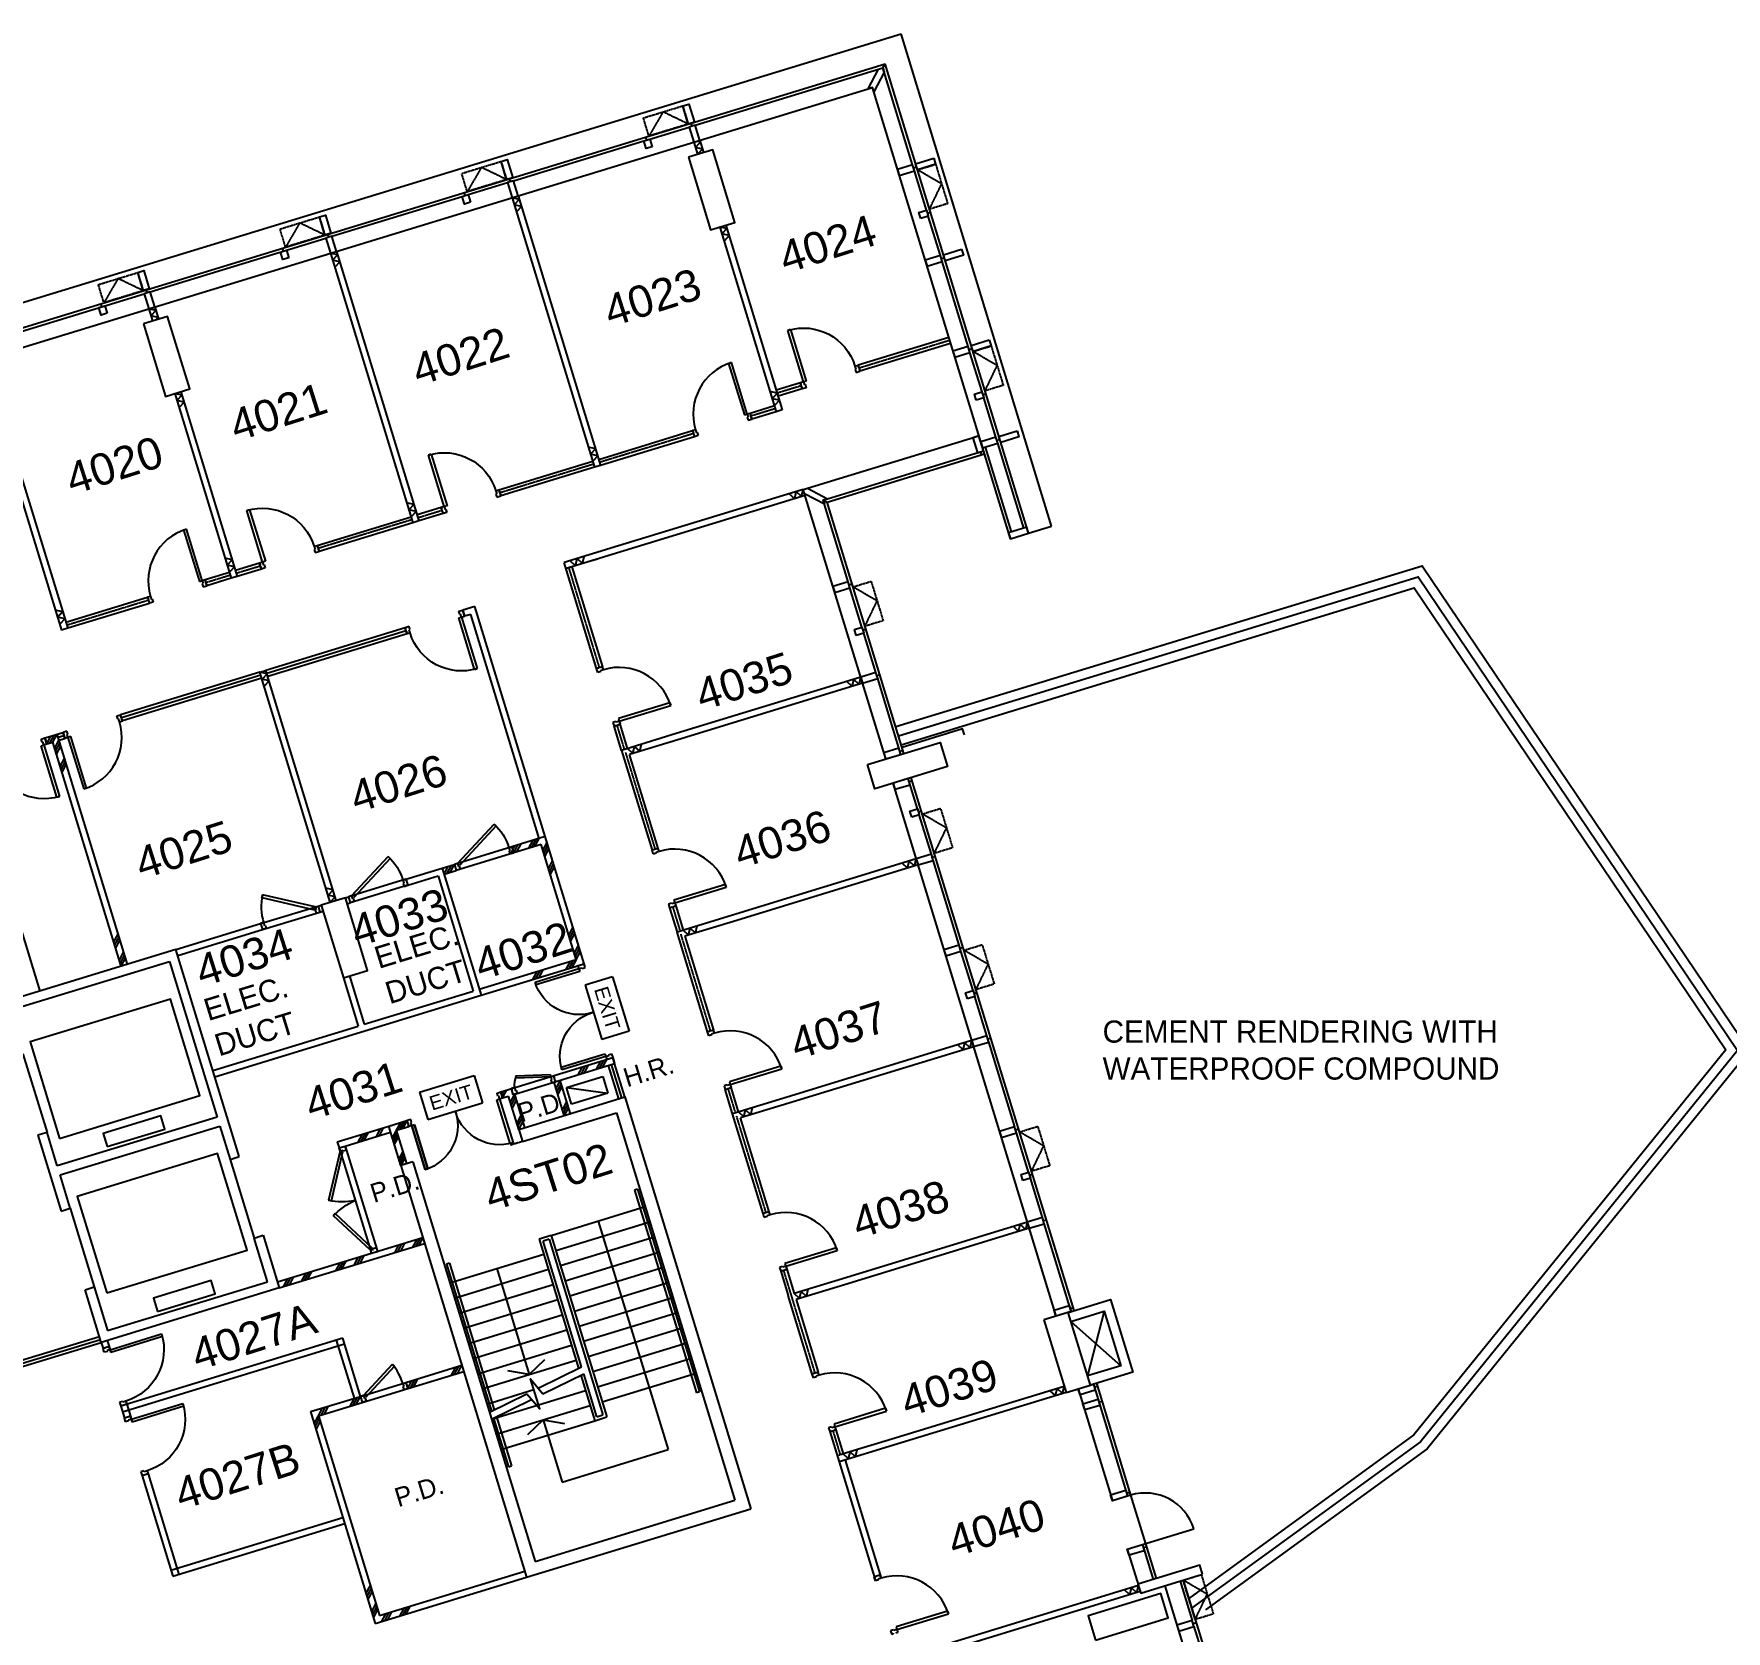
# Model space of a CAD drawing. Header units: millimetres. Extents: x 1797 to 100488, y 4337 to 89665.
# Drawn here: x 37983 to 64708, y 42379 to 67604 of the extents above; entities that cross this region are included whole.
import ezdxf
from ezdxf.enums import TextEntityAlignment as Align

# ---------------------------------------------------------------- set-up
doc = ezdxf.new("R2010")
doc.units = ezdxf.units.MM
for name, pattern in [('HIDDEN', [9.525, 6.35, -3.175]), ('HIDDEN2', [4.7625, 3.175, -1.5875]), ('HIDDENX2', [0.75, 0.5, -0.25])]:
    doc.linetypes.add(name, pattern=pattern)
for name, color, linetype in [('DLN041_3', 8, 'Continuous'), ('DLN041__', 8, 'Continuous'), ('DLN061__', 8, 'Continuous'), ('DLN210__', 8, 'Continuous'), ('DLN220__', 8, 'Continuous'), ('DLN228__', 8, 'Continuous'), ('DLN240__', 8, 'Continuous'), ('DLN280_2', 8, 'Continuous'), ('DLN280__', 8, 'Continuous'), ('DLN314__', 8, 'Continuous'), ('DLN325__', 8, 'Continuous'), ('DLN580__', 8, 'Continuous'), ('DLN583__', 8, 'Continuous'), ('DLN661__', 8, 'Continuous'), ('DLN740__', 8, 'Continuous'), ('FIN', 8, 'Continuous'), ('FITDOOR', 8, 'Continuous'), ('FURNITURE', 8, 'Continuous')]:
    doc.layers.add(name, color=color, linetype=linetype)
doc.styles.add('ROMANS', font='swissl.ttf')
doc.styles.add('SWIS721LT750', font='swissl.ttf')

# ---------------------------------------------------------------- blocks, each defined once
blk = doc.blocks.new('DR1CR2')
at = {"layer": 'FITDOOR'}
for p, q in [((-50, 0), (-50, -50)), ((-50, 0), (0, 0)), ((0, 0), (0, -25)), ((-62.5, -50), (-50, -50)), ((-62.5, -50), (-62.5, -100)), ((-62.5, -100), (0, -100)), ((-12, -25), (0, -25)), ((-12, -75), (0, -75)), ((0, -75), (0, -100))]:
    blk.add_line(p, q, dxfattribs=at)
blk = doc.blocks.new('DR1AD')
at = {"layer": 'FITDOOR'}
for p, q in [((-45, 1), (0, 1)), ((-45, 1), (-45, 0)), ((0, 0), (0, 1)), ((-45, 0), (0, 0))]:
    blk.add_line(p, q, dxfattribs=at)
blk = doc.blocks.new('DR1AM')
at = {"layer": 'FITDOOR'}
blk.add_arc((0, 0), 1, 90, 180, dxfattribs=at)
blk = doc.blocks.new('DR1CL2')
at = {"layer": 'FITDOOR'}
for p, q in [((50, 0), (0, 0)), ((0, 0), (0, -25)), ((50, 0), (50, -50)), ((12, -25), (0, -25)), ((0, -75), (0, -100)), ((12, -75), (0, -75)), ((62.5, -100), (0, -100)), ((62.5, -50), (50, -50)), ((62.5, -50), (62.5, -100))]:
    blk.add_line(p, q, dxfattribs=at)
blk = doc.blocks.new('FSEX-V01')
at = {"layer": 'DLN580__'}
for p, q in [((0, 300), (0, 0)), ((0, 300), (600, 300)), ((600, 300), (600, 0)), ((0, 0), (600, 0))]:
    blk.add_line(p, q, dxfattribs=at)
at = {"layer": 'DLN580__', "style": 'ROMANS'}
blk.add_text('EXIT', height=150, dxfattribs=at).set_placement((300, 150), align=Align.MIDDLE)
blk = doc.blocks.new('FSHR-V01')
at = {"layer": 'DLN580__'}
for p, q in [((0, 0), (600, -273)), ((0, 0), (600, 0)), ((0, -273), (0, 0)), ((600, 0), (600, -273)), ((600, -273), (0, -273))]:
    blk.add_line(p, q, dxfattribs=at)
blk = doc.blocks.new('DR1CD')
at = {"layer": 'FITDOOR'}
for p, q in [((0, 1), (45, 1)), ((0, 1), (0, 0)), ((45, 0), (45, 1)), ((0, 0), (45, 0))]:
    blk.add_line(p, q, dxfattribs=at)
blk = doc.blocks.new('DR2M')
at = {"layer": 'FITDOOR'}
for centre, start, end in [((0, 0), 0, 90), ((1, 0), 90, 180)]:
    blk.add_arc(centre, 0.5, start, end, dxfattribs=at)
blk = doc.blocks.new('WINDOW-OPEN')
at = {"layer": 'DLN314__', "linetype": 'HIDDEN2', "ltscale": 0.05}
blk.add_lwpolyline([(650, 0), (0, 0), (0, 300), (650, 300)], close=True, dxfattribs=at)
blk.add_lwpolyline([(650, 0), (325, 300), (0, 0)], dxfattribs=at)
blk = doc.blocks.new('314')
at = {"layer": 'DLN314__'}
blk.add_line((600, -250), (600, -300), dxfattribs=at)
for points in [[(650, 0), (550, 0), (550, -250), (650, -250)], [(650, -600), (550, -600), (550, -300), (650, -300)]]:
    blk.add_lwpolyline(points, close=True, dxfattribs=at)
blk = doc.blocks.new('314-1')
at = {"layer": 'DLN314__'}
blk.add_line((-250, -250), (-300, -300), dxfattribs=at)
blk.add_lwpolyline([(71, 0), (0, 0), (0, 71), (-250, -179), (-250, -250), (-179, -250)], close=True, dxfattribs=at)
blk = doc.blocks.new('210')
at = {"layer": 'DLN314__'}
blk.add_line((1350, -250), (1350, -300), dxfattribs=at)
blk.add_lwpolyline([(1300, -125), (1400, -125), (1400, -250), (1300, -250)], close=True, dxfattribs=at)
blk = doc.blocks.new('dgghh')
at = {"layer": 'DLN314__'}
blk.add_line((1292, -1925), (1292, -1975), dxfattribs=at)
blk.add_lwpolyline([(1342, -1675), (1242, -1675), (1242, -1925), (1342, -1925)], close=True, dxfattribs=at)
blk = doc.blocks.new('dh')
at = {"layer": 'DLN314__'}
blk.add_line((38450, 50), (38450, 0), dxfattribs=at)
blk.add_lwpolyline([(38500, 50), (38500, 300), (38400, 300), (38400, 50)], close=True, dxfattribs=at)

msp = doc.modelspace()

# ---------------------------------------------------------------- linework, layer by layer
at = {"layer": 'DLN061__'}
for p, q in [((48508, 65896), (48430, 65811)), ((48542, 65785), (48430, 65811)), ((48508, 65896), (48456, 65908)), ((48542, 65785), (48463, 65701)), ((45649, 64989), (45536, 65015)), ((45649, 64989), (45570, 64904)), ((45682, 64878), (45570, 64904)), ((45682, 64878), (45604, 64794)), ((48927, 64527), (48814, 64553)), ((48927, 64527), (48848, 64443)), ((48961, 64417), (48848, 64443)), ((48961, 64417), (48882, 64332)), ((42780, 64112), (42667, 64138)), ((42780, 64112), (42701, 64027)), ((42813, 64001), (42701, 64027)), ((42813, 64001), (42735, 63917)), ((39911, 63235), (39798, 63261)), ((39911, 63235), (39832, 63150)), ((39944, 63124), (39832, 63150)), ((39944, 63124), (39908, 63085)), ((40320, 61896), (40208, 61922)), ((40320, 61896), (40241, 61811)), ((40354, 61785), (40241, 61811)), ((40354, 61785), (40275, 61701)), ((49722, 61927), (49609, 61953)), ((49722, 61927), (49643, 61842)), ((49756, 61816), (49643, 61842)), ((49756, 61816), (49677, 61732)), ((46853, 61050), (46740, 61076)), ((46853, 61050), (46774, 60965)), ((46887, 60939), (46774, 60965)), ((46887, 60939), (46808, 60855)), ((50108, 60295), (50134, 60408)), ((43984, 60173), (43871, 60199)), ((43984, 60173), (43905, 60088)), ((49998, 60262), (49913, 60340)), ((49998, 60262), (50023, 60374)), ((50108, 60295), (50023, 60374)), ((44018, 60062), (43905, 60088)), ((44018, 60062), (43939, 59978)), ((46647, 59237), (46673, 59350)), ((41115, 59296), (41003, 59322)), ((41115, 59296), (41036, 59211)), ((41149, 59185), (41036, 59211)), ((41149, 59185), (41070, 59101)), ((46537, 59203), (46452, 59282)), ((46537, 59203), (46563, 59316)), ((46647, 59237), (46563, 59316)), ((38437, 58477), (38325, 58503)), ((38437, 58477), (38359, 58392)), ((38471, 58366), (38359, 58392)), ((38471, 58366), (38392, 58282)), ((41665, 57497), (41552, 57523)), ((41665, 57497), (41586, 57412)), ((41699, 57386), (41586, 57412)), ((41699, 57386), (41620, 57302)), ((50904, 57297), (50819, 57376)), ((50904, 57297), (50930, 57410)), ((51014, 57331), (50930, 57410)), ((51014, 57331), (51040, 57443)), ((38187, 56389), (38253, 56514)), ((38235, 56404), (38301, 56529)), ((38282, 56418), (38349, 56543)), ((38312, 56323), (38378, 56448)), ((38326, 56275), (38393, 56400)), ((38341, 56227), (38407, 56352)), ((38399, 56036), (38466, 56161)), ((47443, 56239), (47358, 56318)), ((47443, 56239), (47469, 56351)), ((47553, 56273), (47469, 56351)), ((47553, 56273), (47579, 56385)), ((38414, 55988), (38480, 56113)), ((38429, 55940), (38495, 56065)), ((45562, 54670), (45628, 54795)), ((45609, 54685), (45676, 54810)), ((45801, 54743), (45867, 54868)), ((45848, 54758), (45915, 54883)), ((45896, 54773), (45963, 54897)), ((46021, 54706), (46088, 54831)), ((45514, 54656), (45580, 54781)), ((46036, 54658), (46102, 54783)), ((46050, 54611), (46117, 54735)), ((46109, 54419), (46175, 54544)), ((51781, 54428), (51807, 54541)), ((51891, 54462), (51807, 54541)), ((51891, 54462), (51917, 54574)), ((44462, 54334), (44528, 54459)), ((44510, 54349), (44576, 54474)), ((44557, 54363), (44624, 54488)), ((46124, 54372), (46190, 54496)), ((46138, 54324), (46205, 54449)), ((51781, 54428), (51697, 54507)), ((42708, 54084), (42596, 54110)), ((42708, 54084), (42630, 53999)), ((42742, 53973), (42630, 53999)), ((42742, 53973), (42663, 53889)), ((46430, 53367), (46497, 53492)), ((48320, 53370), (48346, 53482)), ((48430, 53404), (48346, 53482)), ((48430, 53404), (48456, 53516)), ((39247, 53263), (39314, 53388)), ((39262, 53215), (39328, 53340)), ((39276, 53167), (39343, 53292)), ((46445, 53320), (46512, 53444)), ((46460, 53272), (46526, 53397)), ((46518, 53081), (46585, 53205)), ((48320, 53370), (48236, 53449)), ((39335, 52976), (39401, 53101)), ((39350, 52928), (39416, 53053)), ((39364, 52880), (39431, 53005)), ((46452, 52956), (46385, 52831)), ((46500, 52970), (46433, 52845)), ((46547, 52985), (46481, 52860)), ((46533, 53033), (46599, 53158)), ((46547, 52985), (46614, 53110)), ((45926, 52795), (45859, 52670)), ((45974, 52809), (45907, 52685)), ((46021, 52824), (45955, 52699)), ((52658, 51559), (52574, 51638)), ((52658, 51559), (52684, 51672)), ((52769, 51593), (52684, 51672)), ((52769, 51593), (52794, 51705)), ((46677, 51194), (46743, 51319)), ((46868, 51253), (46934, 51378)), ((46916, 51267), (46982, 51392)), ((46963, 51282), (47030, 51407)), ((46294, 51077), (46228, 50953)), ((46581, 51165), (46647, 51290)), ((46629, 51180), (46695, 51305)), ((45371, 50848), (45404, 50910)), ((45386, 50800), (45452, 50925)), ((45510, 50733), (45577, 50858)), ((45525, 50685), (45591, 50810)), ((46309, 51030), (46242, 50905)), ((46323, 50982), (46257, 50857)), ((45540, 50638), (45606, 50763)), ((45613, 50399), (45679, 50523)), ((46396, 50743), (46330, 50618)), ((46411, 50695), (46345, 50570)), ((46426, 50647), (46359, 50522)), ((49197, 50501), (49113, 50580)), ((49197, 50501), (49223, 50614)), ((49308, 50535), (49223, 50614)), ((49308, 50535), (49334, 50647)), ((43453, 50314), (43387, 50189)), ((43501, 50328), (43435, 50203)), ((43778, 50413), (43646, 50163)), ((43646, 50163), (43712, 50288)), ((43712, 50288), (43778, 50413)), ((43760, 50303), (43826, 50428)), ((43826, 50428), (43760, 50303)), ((43808, 50317), (43874, 50442)), ((43874, 50442), (43808, 50317)), ((45627, 50351), (45694, 50476)), ((45642, 50303), (45708, 50428)), ((43166, 50226), (43100, 50101)), ((43214, 50240), (43148, 50116)), ((43660, 50115), (43727, 50240)), ((43727, 50240), (43660, 50115)), ((43675, 50068), (43741, 50192)), ((43741, 50192), (43675, 50068)), ((43748, 49828), (43814, 49953)), ((43814, 49953), (43748, 49828)), ((43763, 49781), (43829, 49906)), ((43829, 49906), (43763, 49781)), ((43777, 49733), (43844, 49858)), ((43844, 49858), (43777, 49733)), ((53535, 48690), (53451, 48769)), ((53535, 48690), (53561, 48803)), ((53646, 48724), (53561, 48803)), ((53646, 48724), (53672, 48837)), ((43743, 48478), (43676, 48353)), ((43790, 48493), (43724, 48368)), ((43838, 48507), (43772, 48382)), ((44029, 48566), (43963, 48441)), ((44077, 48580), (44011, 48455)), ((44125, 48595), (44059, 48470)), ((42813, 48194), (42747, 48069)), ((42861, 48208), (42795, 48084)), ((42909, 48223), (42843, 48098)), ((43100, 48282), (43034, 48157)), ((43148, 48296), (43082, 48171)), ((43196, 48311), (43129, 48186)), ((41985, 47940), (41918, 47816)), ((42033, 47955), (41966, 47830)), ((42080, 47970), (42014, 47845)), ((42272, 48028), (42205, 47903)), ((42319, 48043), (42253, 47918)), ((42367, 48057), (42301, 47933)), ((50074, 47632), (49990, 47711)), ((50074, 47632), (50100, 47745)), ((50185, 47666), (50100, 47745)), ((50185, 47666), (50211, 47778)), ((44580, 46423), (44646, 46548)), ((44628, 46438), (44694, 46562)), ((44676, 46452), (44742, 46577)), ((43887, 46211), (43953, 46336)), ((43934, 46226), (44001, 46350)), ((43982, 46240), (44049, 46365)), ((54229, 46131), (54255, 46244)), ((42978, 45933), (43045, 46058)), ((43026, 45948), (43092, 46073)), ((43074, 45962), (43140, 46087)), ((54119, 46098), (54034, 46176)), ((54119, 46098), (54145, 46210)), ((54229, 46131), (54145, 46210)), ((42410, 45655), (42476, 45780)), ((42424, 45607), (42491, 45732)), ((42476, 45780), (42543, 45905)), ((42524, 45794), (42590, 45919)), ((42572, 45809), (42638, 45934)), ((42439, 45559), (42505, 45684)), ((50849, 45098), (50765, 45177)), ((50849, 45098), (50875, 45210)), ((50959, 45132), (50875, 45210)), ((50959, 45132), (50985, 45244)), ((43295, 43102), (43228, 42977)), ((43309, 43054), (43243, 42929)), ((55289, 42952), (55205, 43031)), ((55289, 42952), (55315, 43065)), ((55400, 42986), (55315, 43065)), ((55400, 42986), (55426, 43099)), ((43324, 43006), (43258, 42882)), ((43382, 42815), (43316, 42690)), ((43397, 42767), (43331, 42642)), ((43919, 42770), (43853, 42645)), ((43412, 42720), (43345, 42595)), ((43537, 42653), (43470, 42528)), ((43584, 42668), (43518, 42543)), ((43632, 42682), (43566, 42558)), ((43823, 42741), (43757, 42616)), ((43871, 42755), (43805, 42631))]:
    msp.add_line(p, q, dxfattribs=at)
at = {"layer": 'DLN210__'}
for p, q in [((36367, 62923), (51678, 67604)), ((54055, 59829), (51678, 67604)), ((36842, 62670), (51425, 67129)), ((53691, 59718), (51425, 67129)), ((48427, 66160), (51392, 67067)), ((51860, 65537), (51392, 67067)), ((37216, 62471), (51226, 66754)), ((53404, 59630), (51226, 66754)), ((47710, 65941), (48332, 66131)), ((45559, 65283), (47615, 65912)), ((44841, 65064), (45463, 65254)), ((52079, 64819), (51889, 65441)), ((42690, 64406), (44746, 65035)), ((52298, 64102), (52108, 64724)), ((39821, 63529), (42594, 64377)), ((52737, 62668), (52328, 64006)), ((36904, 62637), (39725, 63500)), ((52956, 61950), (52766, 62572)), ((53176, 61233), (52985, 61855)), ((50134, 60408), (52907, 61256)), ((50446, 60242), (52980, 61017)), ((50509, 60209), (52995, 60969)), ((53423, 59740), (53013, 61079)), ((53614, 59799), (53205, 61138)), ((51435, 56152), (50134, 60408)), ((50841, 58951), (50446, 60242)), ((51722, 56240), (50509, 60209)), ((53404, 59630), (53691, 59718)), ((53691, 59718), (54055, 59829)), ((51060, 58234), (50870, 58855)), ((51279, 57516), (51089, 58138)), ((51674, 56225), (51309, 57421)), ((54412, 47442), (51839, 55857)), ((54125, 47354), (51552, 55770)), ((51937, 55365), (51791, 55843)), ((52156, 54647), (51966, 55269)), ((52595, 53213), (52186, 54552)), ((52814, 52496), (52624, 53117)), ((53034, 51779), (52844, 52400)), ((53472, 50344), (53063, 51683)), ((53691, 49627), (53501, 50248)), ((53911, 48910), (53721, 49531)), ((54364, 47427), (53940, 48814)), ((54715, 46280), (55256, 44511)), ((54763, 46294), (55303, 44525)), ((54476, 46207), (55017, 44438)), ((54909, 45816), (54909, 45816)), ((55303, 44525), (55017, 44438)), ((55303, 44525), (55537, 43760)), ((55250, 43672), (56302, 43994)), ((55250, 43672), (55426, 43099)), ((55489, 43746), (55658, 43196)), ((55537, 43760), (55705, 43210)), ((55845, 43096), (56240, 41805)), ((56084, 43169), (56274, 42548)), ((56132, 43184), (56526, 41893)), ((56303, 42452), (56479, 41878))]:
    msp.add_line(p, q, dxfattribs=at)
for points in [[(51636, 56519), (59844, 59029), (64888, 51551), (59882, 45368), (56267, 42742)], [(51680, 56376), (59782, 58853), (64702, 51559), (59778, 45478), (56221, 42893)], [(52678, 56532), (52649, 56628), (51693, 56336)]]:
    msp.add_lwpolyline(points, dxfattribs=at)
msp.add_arc((55537, 43760), 800, 17, 107, dxfattribs=at)
at = {"layer": 'DLN220__'}
for p, q in [((41552, 57523), (41648, 57552)), ((42663, 53889), (41552, 57523)), ((42759, 53918), (41648, 57552)), ((38158, 56485), (38253, 56514)), ((38158, 56485), (38187, 56389)), ((38187, 56389), (38158, 56485)), ((38187, 56389), (38282, 56418)), ((38253, 56514), (38349, 56543)), ((39364, 52880), (38282, 56418)), ((39460, 52909), (38349, 56543)), ((46058, 54927), (45532, 54766)), ((45992, 54802), (45562, 54670)), ((46547, 52985), (45992, 54802)), ((46672, 52918), (46058, 54927)), ((45532, 54766), (44624, 54488)), ((45562, 54670), (44653, 54393)), ((45532, 54766), (45562, 54670)), ((43859, 54254), (42950, 53977)), ((43859, 54254), (44433, 54430)), ((43859, 54254), (43888, 54159)), ((43888, 54159), (44366, 54305)), ((44366, 54305), (44922, 52488)), ((44433, 54430), (45047, 52421)), ((44462, 54334), (44653, 54393)), ((44624, 54488), (44653, 54393)), ((44624, 54488), (44653, 54393)), ((43888, 54159), (42980, 53881)), ((41564, 53553), (42472, 53830)), ((41593, 53457), (42501, 53735)), ((42472, 53830), (42520, 53845)), ((42472, 53830), (42501, 53735)), ((42472, 53830), (42501, 53735)), ((42501, 53735), (42549, 53749)), ((42950, 53977), (42980, 53881)), ((42950, 53977), (42980, 53881)), ((40225, 53143), (41564, 53553)), ((40254, 53048), (41593, 53457)), ((41564, 53553), (41593, 53457)), ((45017, 52517), (46547, 52985)), ((45047, 52421), (46672, 52918)), ((46577, 52889), (46672, 52918)), ((42871, 52697), (43105, 51932)), ((42966, 52727), (43200, 51962)), ((40839, 51135), (45047, 52421)), ((43200, 51962), (44922, 52488)), ((40810, 51231), (43105, 51932)), ((45548, 50954), (47125, 51436)), ((45577, 50858), (47155, 51341)), ((47006, 51400), (47125, 51436)), ((47268, 50800), (47107, 51326)), ((47155, 51341), (47125, 51436)), ((47125, 51436), (47155, 51341)), ((47316, 50815), (47155, 51341)), ((46222, 51056), (46193, 51151)), ((46359, 50522), (46198, 51048)), ((46455, 50551), (46294, 51077)), ((47220, 50785), (47059, 51311)), ((45356, 50895), (45548, 50954)), ((45386, 50800), (45356, 50895)), ((45386, 50800), (45481, 50829)), ((45642, 50303), (45481, 50829)), ((45571, 50961), (45524, 50947)), ((45553, 50851), (45524, 50947)), ((45553, 50851), (45601, 50865)), ((45738, 50332), (45577, 50858)), ((42774, 50106), (43640, 50371)), ((42774, 50106), (43640, 50371)), ((42899, 50040), (43616, 50259)), ((43262, 50255), (43196, 50130)), ((43587, 50354), (43874, 50442)), ((43587, 50354), (43874, 50442)), ((43777, 49733), (43587, 50354)), ((43777, 49733), (43587, 50354)), ((43712, 50288), (43903, 50347)), ((43712, 50288), (43903, 50347)), ((43873, 49762), (43712, 50288)), ((43873, 49762), (43712, 50288)), ((43874, 50442), (43903, 50347)), ((43874, 50442), (43903, 50347)), ((42774, 50106), (42804, 50010)), ((42804, 50010), (42899, 50040)), ((42804, 50010), (42899, 50040)), ((42804, 50010), (43302, 48380)), ((42899, 50040), (43397, 48410)), ((41830, 47893), (44125, 48595)), ((41859, 47798), (44154, 48499)), ((43312, 48346), (43408, 48376)), ((43312, 48346), (43408, 48376)), ((54886, 47430), (54623, 46409)), ((54360, 47269), (55149, 46569)), ((37479, 46563), (39018, 47034)), ((37493, 46515), (39033, 46986)), ((37508, 46467), (39048, 46938)), ((43857, 46307), (44742, 46577)), ((43140, 46087), (43857, 46307)), ((43857, 46307), (43887, 46211)), ((43857, 46307), (43887, 46211)), ((43887, 46211), (44771, 46481)), ((42351, 45846), (43140, 46087)), ((42476, 45780), (43169, 45992)), ((43140, 46087), (43169, 45992)), ((43169, 45992), (43887, 46211)), ((42351, 45846), (43375, 42499)), ((42476, 45780), (43441, 42624))]:
    msp.add_line(p, q, dxfattribs=at)
for points in [[(44433, 54430), (44624, 54488)], [(42903, 53962), (42950, 53977)], [(42932, 53866), (42980, 53881)], [(54316, 47413), (54985, 47617), (55336, 46470), (54667, 46265)], [(54360, 47269), (54886, 47430), (55149, 46569), (54623, 46409)]]:
    msp.add_lwpolyline(points, dxfattribs=at)
at = {"layer": 'DLN228__'}
for p, q in [((48405, 65892), (48463, 65701)), ((48501, 65921), (48559, 65730)), ((45536, 65015), (46837, 60759)), ((45632, 65044), (46933, 60789)), ((48814, 64553), (49706, 61636)), ((48910, 64582), (49802, 61666)), ((42763, 64167), (44064, 59911)), ((42667, 64138), (43968, 59882)), ((39798, 63261), (39857, 63069)), ((39894, 63290), (39952, 63099)), ((52432, 62810), (50998, 62371)), ((52461, 62714), (51027, 62276)), ((50998, 62371), (51027, 62276)), ((50089, 62093), (49707, 61976)), ((50118, 61998), (50089, 62093)), ((40208, 61922), (41099, 59005)), ((40303, 61951), (41195, 59034)), ((50118, 61998), (49736, 61881)), ((49294, 61615), (49677, 61732)), ((49323, 61519), (49294, 61615)), ((49706, 61636), (49323, 61519)), ((49802, 61666), (49706, 61636)), ((46903, 60884), (48386, 61337)), ((48415, 61242), (46933, 60789)), ((48386, 61337), (48415, 61242)), ((37530, 61103), (38422, 58186)), ((37626, 61132), (38517, 58216)), ((45326, 60402), (46808, 60855)), ((46837, 60759), (45355, 60306)), ((46933, 60789), (46837, 60759)), ((45326, 60402), (45355, 60306)), ((50134, 60408), (47217, 59516)), ((50163, 60312), (46481, 59187)), ((42457, 59525), (43939, 59978)), ((43968, 59882), (42486, 59429)), ((44064, 59911), (43968, 59882)), ((44417, 60124), (44035, 60007)), ((44446, 60028), (44064, 59911)), ((44446, 60028), (44417, 60124)), ((42457, 59525), (42486, 59429)), ((47217, 59516), (46356, 59253)), ((40688, 58984), (41070, 59101)), ((41548, 59247), (41166, 59130)), ((41577, 59151), (41195, 59034)), ((41577, 59151), (41548, 59247)), ((46868, 57579), (46356, 59253)), ((46481, 59187), (46964, 57609)), ((46884, 59310), (46797, 59283)), ((40717, 58888), (40688, 58984)), ((41099, 59005), (40717, 58888)), ((41195, 59034), (41099, 59005)), ((38488, 58311), (39779, 58706)), ((39808, 58610), (38517, 58216)), ((39779, 58706), (39808, 58610)), ((44947, 58561), (44756, 58502)), ((46058, 54927), (44947, 58561)), ((44756, 58502), (44785, 58407)), ((44785, 58407), (44756, 58502)), ((44881, 58436), (44785, 58407)), ((45963, 54897), (44881, 58436)), ((38517, 58216), (38422, 58186)), ((43848, 58224), (41648, 57552)), ((43862, 58177), (41663, 57504)), ((43877, 58129), (41677, 57456)), ((43877, 58129), (43848, 58224)), ((43877, 58129), (43848, 58224)), ((41552, 57523), (39353, 56850)), ((41567, 57475), (39368, 56803)), ((46964, 57609), (46868, 57579)), ((41582, 57427), (39382, 56755)), ((51040, 57443), (48124, 56552)), ((51069, 57348), (48153, 56456)), ((39382, 56755), (39353, 56850)), ((39382, 56755), (39353, 56850)), ((47146, 56671), (47242, 56700)), ((47263, 56288), (47146, 56671)), ((47358, 56318), (47242, 56700)), ((38349, 56543), (38444, 56573)), ((38363, 56496), (38459, 56525)), ((38378, 56448), (38474, 56477)), ((38444, 56573), (38474, 56477)), ((38474, 56477), (38444, 56573)), ((48124, 56552), (47263, 56288)), ((48153, 56456), (47388, 56222)), ((47263, 56288), (47745, 54710)), ((47841, 54740), (47388, 56222)), ((47841, 54740), (47745, 54710)), ((51917, 54574), (49001, 53683)), ((51947, 54479), (49030, 53587)), ((48023, 53802), (48119, 53831)), ((48023, 53802), (48140, 53419)), ((48119, 53831), (48236, 53449)), ((49001, 53683), (48140, 53419)), ((49030, 53587), (48265, 53353)), ((48622, 51842), (48140, 53419)), ((48265, 53353), (48718, 51871)), ((40225, 53143), (37413, 52284)), ((37601, 52184), (40125, 52956)), ((40125, 52956), (40877, 50498)), ((41225, 49873), (40225, 53143)), ((48718, 51871), (48622, 51842)), ((52842, 51720), (49878, 50814)), ((52872, 51624), (49907, 50718)), ((37811, 51496), (38191, 50252)), ((48900, 50933), (48996, 50962)), ((49017, 50551), (48900, 50933)), ((49113, 50580), (48996, 50962)), ((49878, 50814), (49017, 50551)), ((49499, 48973), (49017, 50551)), ((49907, 50718), (49142, 50484)), ((38191, 50252), (38048, 50209)), ((38352, 49726), (38191, 50252)), ((40877, 50498), (38352, 49726)), ((38396, 49583), (40921, 50355)), ((40921, 50355), (41081, 49829)), ((49595, 49002), (49142, 50484)), ((38048, 50209), (38413, 49013)), ((41081, 49829), (41225, 49873)), ((41081, 49829), (41461, 48586)), ((38557, 49057), (38396, 49583)), ((38413, 49013), (38557, 49057)), ((38557, 49057), (38937, 47814)), ((49595, 49002), (49499, 48973)), ((53672, 48837), (50755, 47945)), ((53701, 48741), (50784, 47849)), ((41461, 48586), (41605, 48630)), ((41672, 47897), (41461, 48586)), ((41605, 48630), (41859, 47798)), ((39147, 47125), (41672, 47897)), ((49777, 48064), (49873, 48093)), ((49777, 48064), (49894, 47682)), ((49873, 48093), (49990, 47711)), ((50755, 47945), (49990, 47711)), ((50784, 47849), (50019, 47615)), ((38793, 47770), (38937, 47814)), ((39048, 46938), (38793, 47770)), ((38937, 47814), (39147, 47125)), ((41859, 47798), (39048, 46938)), ((50274, 46438), (49894, 47682)), ((50019, 47615), (50370, 46468)), ((39173, 46872), (39077, 46842)), ((39173, 46872), (39200, 46781)), ((42860, 47005), (39355, 45934)), ((42889, 46910), (39384, 45838)), ((43045, 46058), (42764, 46976)), ((43140, 46087), (42860, 47005)), ((50370, 46468), (50274, 46438)), ((54255, 46244), (51530, 45411)), ((54284, 46148), (51559, 45315)), ((39450, 45963), (39355, 45934)), ((39509, 45772), (39413, 45743)), ((39509, 45772), (39537, 45681)), ((50552, 45530), (50648, 45559)), ((50552, 45530), (50648, 45559)), ((50552, 45530), (50698, 45052)), ((50648, 45559), (50765, 45177)), ((51559, 45315), (50698, 45052)), ((51530, 45411), (50765, 45177)), ((39787, 44863), (39691, 44834)), ((43441, 42624), (45736, 43326)), ((43375, 42499), (45765, 43230)), ((51349, 43264), (51254, 43235)), ((55426, 43099), (51648, 41944)), ((55455, 43003), (51678, 41848))]:
    msp.add_line(p, q, dxfattribs=at)
at = {"layer": 'DLN228__', "linetype": 'HIDDEN', "ltscale": 0.01}
for p, q in [((52447, 62762), (51012, 62323)), ((50104, 62046), (49721, 61929)), ((49691, 61684), (49309, 61567)), ((48400, 61290), (46918, 60836)), ((46822, 60807), (45340, 60354)), ((43954, 59930), (42471, 59477)), ((44432, 60076), (44049, 59959)), ((41563, 59199), (41180, 59082)), ((46481, 59187), (46386, 59157)), ((46916, 57594), (46434, 59172)), ((41085, 59053), (40702, 58936)), ((39794, 58658), (38503, 58263)), ((47311, 56303), (47194, 56686)), ((47325, 56255), (47793, 54725)), ((48071, 53817), (48188, 53434)), ((48670, 51856), (48202, 53386)), ((49065, 50565), (48948, 50948)), ((49547, 48987), (49080, 50517)), ((50322, 46453), (49825, 48079)), ((50600, 45545), (50717, 45162)), ((50765, 45177), (50669, 45147))]:
    msp.add_line(p, q, dxfattribs=at)
at = {"layer": 'DLN228__'}
for points in [[(39048, 46938), (39077, 46842)], [(39143, 46967), (39173, 46872)], [(39355, 45934), (39413, 45743)], [(39450, 45963), (39509, 45772)], [(39691, 44834), (40176, 43247)], [(39787, 44863), (40272, 43276)], [(40147, 43342), (42863, 44173)], [(40176, 43247), (42892, 44077)]]:
    msp.add_lwpolyline(points, dxfattribs=at)
at = {"layer": 'DLN240__', "linetype": 'HIDDENX2'}
msp.add_line((45700, 50112), (45509, 50053), dxfattribs=at)
at = {"layer": 'DLN240__'}
for p, q in [((47515, 49359), (47467, 49345)), ((47467, 49345), (48446, 46141)), ((47515, 49359), (48494, 46156)), ((46154, 48629), (47636, 49083)), ((46227, 48390), (47709, 48844)), ((46895, 48856), (47998, 45246)), ((46154, 48629), (45962, 48571)), ((45962, 48571), (46586, 46530)), ((46120, 48567), (46025, 48538)), ((46632, 46553), (46025, 48538)), ((46120, 48567), (46968, 45794)), ((46154, 48629), (47031, 45761)), ((46300, 48151), (47782, 48604)), ((44547, 48190), (44499, 48176)), ((44499, 48176), (45209, 45854)), ((44547, 48190), (45254, 45876)), ((44553, 47879), (46035, 48332)), ((45294, 48105), (45806, 46432)), ((46373, 47912), (47855, 48365)), ((46446, 47673), (47928, 48126)), ((44626, 47640), (46109, 48093)), ((44699, 47401), (46182, 47854)), ((46519, 47434), (48001, 47887)), ((44772, 47161), (46255, 47615)), ((46592, 47195), (48074, 47648)), ((44846, 46922), (46328, 47376)), ((46665, 46956), (48148, 47409)), ((44919, 46683), (46401, 47137)), ((46738, 46717), (48221, 47170)), ((44992, 46444), (46474, 46897)), ((46811, 46478), (48294, 46931)), ((45065, 46205), (46547, 46658)), ((45806, 46432), (46053, 46667)), ((45947, 46216), (46632, 46553)), ((46885, 46239), (48367, 46692)), ((45806, 46432), (45470, 46488)), ((46022, 46125), (46666, 46442)), ((46620, 46419), (46840, 45702)), ((46873, 45764), (46666, 46442)), ((46958, 46000), (48440, 46453)), ((45138, 45966), (45879, 46193)), ((45177, 45838), (45766, 46127)), ((45211, 45727), (46693, 46180)), ((45211, 45727), (45843, 46038)), ((48494, 46156), (48446, 46141)), ((45243, 45743), (45478, 44972)), ((45284, 45488), (46766, 45941)), ((45288, 45765), (45526, 44987)), ((45357, 45249), (46840, 45702)), ((46025, 45715), (45778, 45480)), ((46025, 45715), (46325, 44734)), ((46025, 45715), (46362, 45658)), ((46840, 45702), (47031, 45761)), ((46873, 45764), (46968, 45794)), ((46325, 44734), (47998, 45246)), ((45478, 44972), (45526, 44987))]:
    msp.add_line(p, q, dxfattribs=at)
msp.add_lwpolyline([(45766, 46127), (45972, 45888), (45827, 46363), (46022, 46125)], dxfattribs=at)
at = {"layer": 'DLN280_2'}
msp.add_line((43968, 49791), (43777, 49733), dxfattribs=at)
at = {"layer": 'DLN280__'}
for p, q in [((45642, 50303), (47316, 50815)), ((47316, 50815), (49304, 44312)), ((45700, 50112), (47183, 50565)), ((47183, 50565), (49054, 44445)), ((45642, 50303), (45700, 50112)), ((43968, 49791), (43777, 49733)), ((43777, 49733), (45765, 43230)), ((43968, 49791), (45898, 43480)), ((45898, 43480), (49054, 44445)), ((45765, 43230), (49304, 44312))]:
    msp.add_line(p, q, dxfattribs=at)
for points in [[(48320, 65657), (48671, 64509), (49053, 64626), (48703, 65774)], [(39713, 63025), (40064, 61878), (40447, 61995), (40096, 63142)], [(51148, 56065), (52296, 56415), (52413, 56033), (51265, 55682)], [(42520, 53845), (42871, 52697), (43253, 52814), (42903, 53962)], [(53934, 47296), (54284, 46148), (54667, 46265), (54316, 47413)], [(54748, 42238), (55895, 42589), (55779, 42971), (54631, 42620)]]:
    msp.add_lwpolyline(points, close=True, dxfattribs=at)
at = {"layer": 'DLN314__'}
msp.add_line((50446, 60242), (50509, 60209), dxfattribs=at)
for points in [[(50155, 60340), (50134, 60408), (50202, 60428), (50514, 60263), (50446, 60242), (50467, 60174)], [(53375, 59726), (53404, 59630), (53691, 59718), (53662, 59813)], [(56439, 43278), (56396, 43422), (55419, 43123), (55462, 42979)]]:
    msp.add_lwpolyline(points, close=True, dxfattribs=at)
at = {"layer": 'DLN325__'}
for centre, start, end in [((42424, 53816), 167, 197), ((42997, 46043), 16.9997, 40.2434)]:
    msp.add_arc(centre, 850, start, end, dxfattribs=at)
at = {"layer": 'DLN325__', "extrusion": (0, 0, -1)}
for centre, major_axis, ratio, start_param, end_param in [((44672, 54503), (601, 601), 1, -0.034907, 0.488692), ((42998, 53991), (601, 601), 1, -0.034907, 0.488692), ((43391, 48430), (916, 527), 0.778095, 4.390204, 4.792747)]:
    msp.add_ellipse(centre, major_axis=major_axis, ratio=ratio, start_param=start_param, end_param=end_param, dxfattribs=at)
at = {"layer": 'DLN325__'}
msp.add_ellipse((42916, 49985), major_axis=(897, 266), ratio=0.868633, start_param=4.154982, end_param=4.611884, dxfattribs=at)
at = {"layer": 'DLN661__'}
for points in [[(38388, 50159), (40605, 50837), (40139, 52361), (37922, 51683)], [(39143, 50030), (40051, 50308), (39987, 50518), (39079, 50240)], [(39134, 47720), (41350, 48398), (40884, 49922), (38668, 49245)], [(39938, 47429), (40847, 47706), (40782, 47917), (39874, 47639)]]:
    msp.add_lwpolyline(points, close=True, dxfattribs=at)
at = {"layer": 'DLN740__'}
msp.add_line((38083, 52488), (37001, 56027), dxfattribs=at)
at = {"layer": 'FIN'}
msp.add_lwpolyline([(51593, 56663), (59907, 59204), (65075, 51542), (59986, 45258), (56484, 42714)], dxfattribs=at)
at = {"layer": 'FITDOOR'}
for p, q in [((42818, 49962), (42638, 49183)), ((42682, 49173), (42862, 49952)), ((42862, 49952), (42818, 49962)), ((42682, 49173), (42638, 49183)), ((42743, 48973), (42713, 48940)), ((43298, 48394), (42713, 48940)), ((42743, 48973), (43328, 48427)), ((43328, 48427), (43298, 48394)), ((43188, 46102), (43646, 46593)), ((43678, 46562), (43221, 46071)), ((43678, 46562), (43645, 46592)), ((43221, 46071), (43188, 46102))]:
    msp.add_line(p, q, dxfattribs=at)
msp.add_lwpolyline([(46144, 51162), (45595, 51143), (45596, 51118), (46145, 51137)], close=True, dxfattribs=at)
msp.add_arc((46055, 50992), 485, 161.8201, 183.5962, dxfattribs=at)
at = {"layer": 'FURNITURE', "ltscale": 10}
for points in [[(50698, 45052), (51272, 43175)], [(50794, 45081), (51364, 43216)]]:
    msp.add_lwpolyline(points, dxfattribs=at)

# ---------------------------------------------------------------- block references
at = {"layer": 'DLN220__', "xscale": -1, "rotation": 196.999999992756}
msp.add_blockref('DR1CR2', (38187, 56389), dxfattribs=at)
at = {"layer": 'DLN314__', "xscale": -1}
for name, p, rotation in [('314-1', (51226, 66754), 106.9999999626839), ('dh', (43155, 84260), 106.9999999999789), ('dh', (43535, 83017), 106.9999999999789), ('dh', (43609, 82777), 106.9999999999789), ('dh', (44047, 81343), 106.9999999999789), ('dh', (44310, 80482), 106.9999999999789)]:
    msp.add_blockref(name, p, dxfattribs=dict(at, rotation=rotation))
at = {"layer": 'DLN314__'}
for name, p, rotation in [('WINDOW-OPEN', (47696, 65989), 17.00000000001532), ('314', (49027, 66082), 197.0000000000231), ('210', (49027, 66082), 196.9999999999724), ('WINDOW-OPEN', (44827, 65112), 17.00000000001532), ('314', (46158, 65205), 197.0000000000231), ('314', (51811, 64842), 107.0000000000013), ('WINDOW-OPEN', (51937, 65456), 286.9999999991571), ('210', (46158, 65205), 196.9999999999724), ('WINDOW-OPEN', (41958, 64235), 17.00000000001532), ('314', (43289, 64328), 197.0000000000231), ('210', (52249, 63407), 106.999999999999), ('210', (43289, 64328), 196.9999999999724), ('314', (52249, 63407), 107.0000000000013), ('WINDOW-OPEN', (39089, 63357), 17.00000000001532), ('314', (40420, 63451), 197.0000000000231), ('210', (40420, 63451), 196.9999999999724), ('314', (52688, 61973), 107.0000000000013), ('WINDOW-OPEN', (52814, 62587), 286.9999999991571), ('210', (53126, 60538), 106.999999999999), ('dgghh', (51134, 62465), 17.00000000002179), ('314', (53126, 60538), 107.0000000000013), ('dgghh', (49392, 57104), 107.0000000000296), ('WINDOW-OPEN', (50918, 58870), 286.9999999991571), ('210', (51230, 56822), 106.999999999999), ('dgghh', (49831, 55670), 107.0000000000296), ('dgghh', (50196, 54475), 107.0000000000296), ('dgghh', (50342, 53996), 107.0000000000296), ('210', (52107, 53953), 106.999999999999), ('WINDOW-OPEN', (52014, 55284), 286.9999999991571), ('dgghh', (50708, 52801), 107.0000000000296), ('dgghh', (51146, 51367), 107.0000000000296), ('WINDOW-OPEN', (52672, 53132), 286.9999999991571), ('210', (52985, 51084), 106.999999999999), ('dgghh', (51585, 49932), 107.0000000000296), ('dgghh', (52023, 48498), 107.0000000000296), ('WINDOW-OPEN', (53549, 50263), 286.9999999991571), ('210', (53862, 48215), 106.999999999999), ('dgghh', (52462, 47063), 107.0000000000296), ('WINDOW-OPEN', (56132, 43184), 286.9999999999147), ('dh', (67578, 5744), 107.0000000000274)]:
    msp.add_blockref(name, p, dxfattribs=dict(at, rotation=rotation))
at = {"layer": 'DLN325__'}
for name, p, xscale, yscale, zscale, rotation in [('DR1AM', (50137, 62108), -850.0000000000197, 850, 850, 16.99999999990633), ('DR1AM', (49246, 61600), 850.0000000000197, 850.0000000000197, 850.0000000000197, 17.00000000011616), ('DR1AM', (44465, 60139), -850.0000000000197, 850, 850, 16.99999999990633), ('DR1AM', (41596, 59261), -850.0000000000197, 850, 850, 16.99999999990633), ('DR1AM', (40640, 58969), 850.0000000000135, 850.0000000000135, 850.0000000000135, 16.99999999997207), ('DR1AM', (44737, 58392), -850.0000000000135, 850, 850, 196.9999999982509), ('DR1AM', (47227, 56748), 849.9999999999758, 849.9999999999758, 849.9999999999758, 286.9999999996283), ('DR1AM', (38522, 56492), 850.0000000000131, 850.0000000000131, 850.0000000000131, 197.0000000017472), ('DR1AM', (38139, 56375), -850.0000000000135, 850, 850, 196.9999999964761), ('DR1AM', (48104, 53879), 849.9999999999758, 849.9999999999758, 849.9999999999758, 286.9999999996283), ('DR2M', (46591, 52841), -1449.999999999992, 1450, 1450, 106.9999999999866), ('DR1AM', (48981, 51010), 849.9999999999758, 849.9999999999758, 849.9999999999758, 286.9999999996283), ('DR2M', (43951, 50361), -1449.999999999992, 1450, 1450, 197.0000000000112), ('DR1AM', (49858, 48141), 849.9999999999758, 849.9999999999758, 849.9999999999758, 286.9999999996283), ('DR1AM', (39187, 46824), -850.0000000000246, 850, 850, 287.0000000000491), ('DR1AM', (50633, 45607), 849.9999999999758, 849.9999999999758, 849.9999999999758, 286.9999999996283), ('DR1AM', (39523, 45724), -850.0000000000246, 850, 850, 287.0000000000491), ('DR1AM', (51612, 42403), 849.9999999999757, 849.9999999999757, 849.9999999999757, 286.9999999996283)]:
    msp.add_blockref(name, p, dxfattribs=dict(at, xscale=xscale, yscale=yscale, zscale=zscale, rotation=rotation))
at = {"layer": 'DLN325__', "xscale": -1}
for name, p, yscale, rotation in [('DR1AD', (50137, 62108), 850, 16.99999999881936), ('DR1AD', (44465, 60139), 850, 16.99999999881936), ('DR1AD', (41596, 59261), 850, 16.99999999881936), ('DR1AD', (44737, 58392), 850, 196.9999999945308), ('DR1AD', (38139, 56375), 850, 196.999999992756), ('DR1AD', (44672, 54503), 850, 316.9999999974071), ('DR1AD', (42998, 53991), 850, 316.9999999974071), ('DR1CD', (46591, 52841), 725.0000000000099, 106.9999999999693), ('DR1AD', (47015, 51455), 725.0000000000099, 106.9999999999693), ('DR1AD', (45338, 50785), 725.0000000000099, 196.9999999999941), ('DR1CD', (43951, 50361), 725.0000000000099, 196.9999999999941), ('DR1AD', (39187, 46824), 850, 286.9999999991037), ('DR1AD', (39523, 45724), 850, 286.9999999991037)]:
    msp.add_blockref(name, p, dxfattribs=dict(at, yscale=yscale, rotation=rotation))
at = {"layer": 'DLN325__'}
for p, yscale, rotation in [((49246, 61600), 850, 17.00000000120313), ((40640, 58969), 850, 17.00000000369218), ((47227, 56748), 850, 287.0000000026511), ((38522, 56492), 850, 197.0000000054673), ((42424, 53816), 850, 77.00000000144317), ((48104, 53879), 850, 287.0000000026511), ((48981, 51010), 850, 287.0000000026511), ((43951, 50361), 725, 196.999999999218), ((49858, 48141), 850, 287.0000000026511), ((50633, 45607), 850, 287.0000000026511), ((51612, 42403), 850, 287.0000000026511)]:
    msp.add_blockref('DR1AD', p, dxfattribs=dict(at, yscale=yscale, rotation=rotation))
at = {"layer": 'DLN325__', "xscale": -1}
for name, p, rotation in [('DR1CL2', (50998, 62371), 16.99999999881936), ('DR1CR2', (50089, 62093), 16.99999999881936), ('DR1CL2', (45326, 60402), 16.99999999881936), ('DR1CR2', (44417, 60124), 16.99999999881936), ('DR1CL2', (42457, 59525), 16.99999999881936), ('DR1CR2', (41548, 59247), 16.99999999881936), ('DR1CR2', (44785, 58407), 196.9999999945308), ('DR1CL2', (43877, 58129), 196.9999999945308), ('DR1CL2', (45532, 54766), 16.99999999842064), ('DR1CL2', (43859, 54254), 16.99999999842064), ('DR1CR2', (44624, 54488), 16.99999999842064), ('DR1CR2', (42950, 53977), 16.99999999842064), ('DR1CR2', (47030, 51407), 106.9999999962926), ('DR1CL2', (46193, 51151), 16.99999999999163), ('DR1CR2', (45386, 50800), 196.9999999963173), ('DR1CR2', (45524, 50947), 16.99999999999163), ('DR1CR2', (43312, 48346), 106.999999999218), ('DR1CR2', (39173, 46872), 286.9999999991037), ('DR1CL2', (43857, 46307), 16.99970958815529), ('DR1CL2', (39450, 45963), 286.9999999991037), ('DR1CR2', (43140, 46087), 16.99970958815529), ('DR1CR2', (39509, 45772), 286.9999999991037), ('DR1CL2', (39787, 44863), 286.9999999991037)]:
    msp.add_blockref(name, p, dxfattribs=dict(at, rotation=rotation))
at = {"layer": 'DLN325__'}
for name, p, rotation in [('DR1CR2', (49294, 61615), 17.00000000120313), ('DR1CL2', (48386, 61337), 17.00000000120313), ('DR1CR2', (40688, 58984), 17.00000000369218), ('DR1CL2', (39779, 58706), 17.00000000369218), ('DR1CL2', (46964, 57609), 287.0000000026511), ('DR1CL2', (39382, 56755), 197.0000000054673), ('DR1CR2', (47242, 56700), 287.0000000026511), ('DR1CR2', (38474, 56477), 197.0000000054673), ('DR1CL2', (47841, 54740), 287.0000000026511), ('DR1CR2', (42472, 53830), 17.00000000160998), ('DR1CR2', (48119, 53831), 287.0000000026511), ('DR1CL2', (41564, 53553), 17.00000000160998), ('DR1CR2', (46577, 52889), 107.000000003661), ('DR1CL2', (48718, 51871), 287.0000000026511), ('DR1CR2', (48996, 50962), 287.0000000026511), ('DR1CR2', (43903, 50347), 197.0000000036856), ('DR1CR2', (43903, 50347), 196.999999999218), ('DR1CR2', (42804, 50010), 106.999999999218), ('DR1CL2', (49595, 49002), 287.0000000026511), ('DR1CR2', (49873, 48093), 287.0000000026511), ('DR1CL2', (50370, 46468), 287.0000000026511), ('DR1CR2', (50648, 45559), 287.0000000026511), ('DR1CL2', (51349, 43264), 287.0000000026511), ('DR1CR2', (51627, 42356), 287.0000000026511)]:
    msp.add_blockref(name, p, dxfattribs=dict(at, rotation=rotation))
at = {"layer": 'DLN580__', "rotation": 17.00000000001532}
msp.add_blockref('FSHR-V01', (46392, 50963), dxfattribs=at)
at = {"layer": 'DLN583__'}
for p, xscale, yscale, zscale, rotation in [((46691, 52581), 1.500000000017809, 1.500000000017809, 1.500000000017809, 287.0000000001186), ((44207, 50461), 1.499999999989977, 1.499999999989977, 1.499999999989977, 17.00000000044359)]:
    msp.add_blockref('FSEX-V01', p, dxfattribs=dict(at, xscale=xscale, yscale=yscale, zscale=zscale, rotation=rotation))

# ---------------------------------------------------------------- texts
at = {"layer": 'DLN041_3', "style": 'SWIS721LT750'}
for s, p in [('4024', (49852, 63813)), ('4023', (47086, 62967)), ('4022', (44054, 62040)), ('4021', (41178, 61161)), ('4020', (38587, 60317)), ('4035', (48532, 56908)), ('4026', (43075, 55295)), ('4036', (49136, 54416)), ('4025', (39683, 54246)), ('4033', (43088, 53177)), ('4034', (40635, 52547)), ('4032', (45041, 52652)), ('4037', (50028, 51398)), ('4031', (42363, 50445)), ('4ST02', (45200, 49002)), ('4038', (51004, 48570)), ('4027A', (40569, 46489)), ('4039', (51772, 45751)), ('4027B', (40308, 44288)), ('4040', (52516, 43541))]:
    msp.add_text(s, height=500, rotation=17.6659, dxfattribs=at).set_placement(p)
at = {"layer": 'DLN041__', "attachment_point": 7, "rotation": 17, "style": 'SWIS721LT750'}
for s, insert, char_height, width in [('{\\fUnivers|b0|i0|c0|p34;ELEC. DUCT}', (43601, 52273), 350, 2604.88), ('{\\fUnivers|b0|i0|c0|p34;ELEC. DUCT}', (40907, 51449), 350, 2604.88), ('{\\fUnivers|b0|i0|c0|p34;P.D.}', (45679, 50410), 300, 2604.88), ('{\\fUnivers|b0|i0|c0|p34;P.D.}', (43352, 49140), 300, 1310.63), ('{\\fUnivers|b0|i0|c0|p34;P.D.}', (43737, 44335), 300, 1310.63)]:
    msp.add_mtext(s, dxfattribs=dict(at, insert=insert, char_height=char_height, width=width))
at = {"layer": 'DLN041__', "insert": (54861, 51084), "char_height": 350, "width": 6649.74, "attachment_point": 7, "style": 'SWIS721LT750'}
msp.add_mtext('{\\fUnivers|b0|i0|c0|p34;CEMENT RENDERING WITH WATERPROOF COMPOUND}', dxfattribs=at)
at = {"layer": 'DLN580__', "insert": (47350, 50966), "char_height": 300, "width": 2017.31, "attachment_point": 7, "rotation": 17, "style": 'SWIS721LT750'}
msp.add_mtext('{\\fUnivers|b0|i0|c0|p34;H.R.}', dxfattribs=at)

doc.saveas('drawing.dxf')
